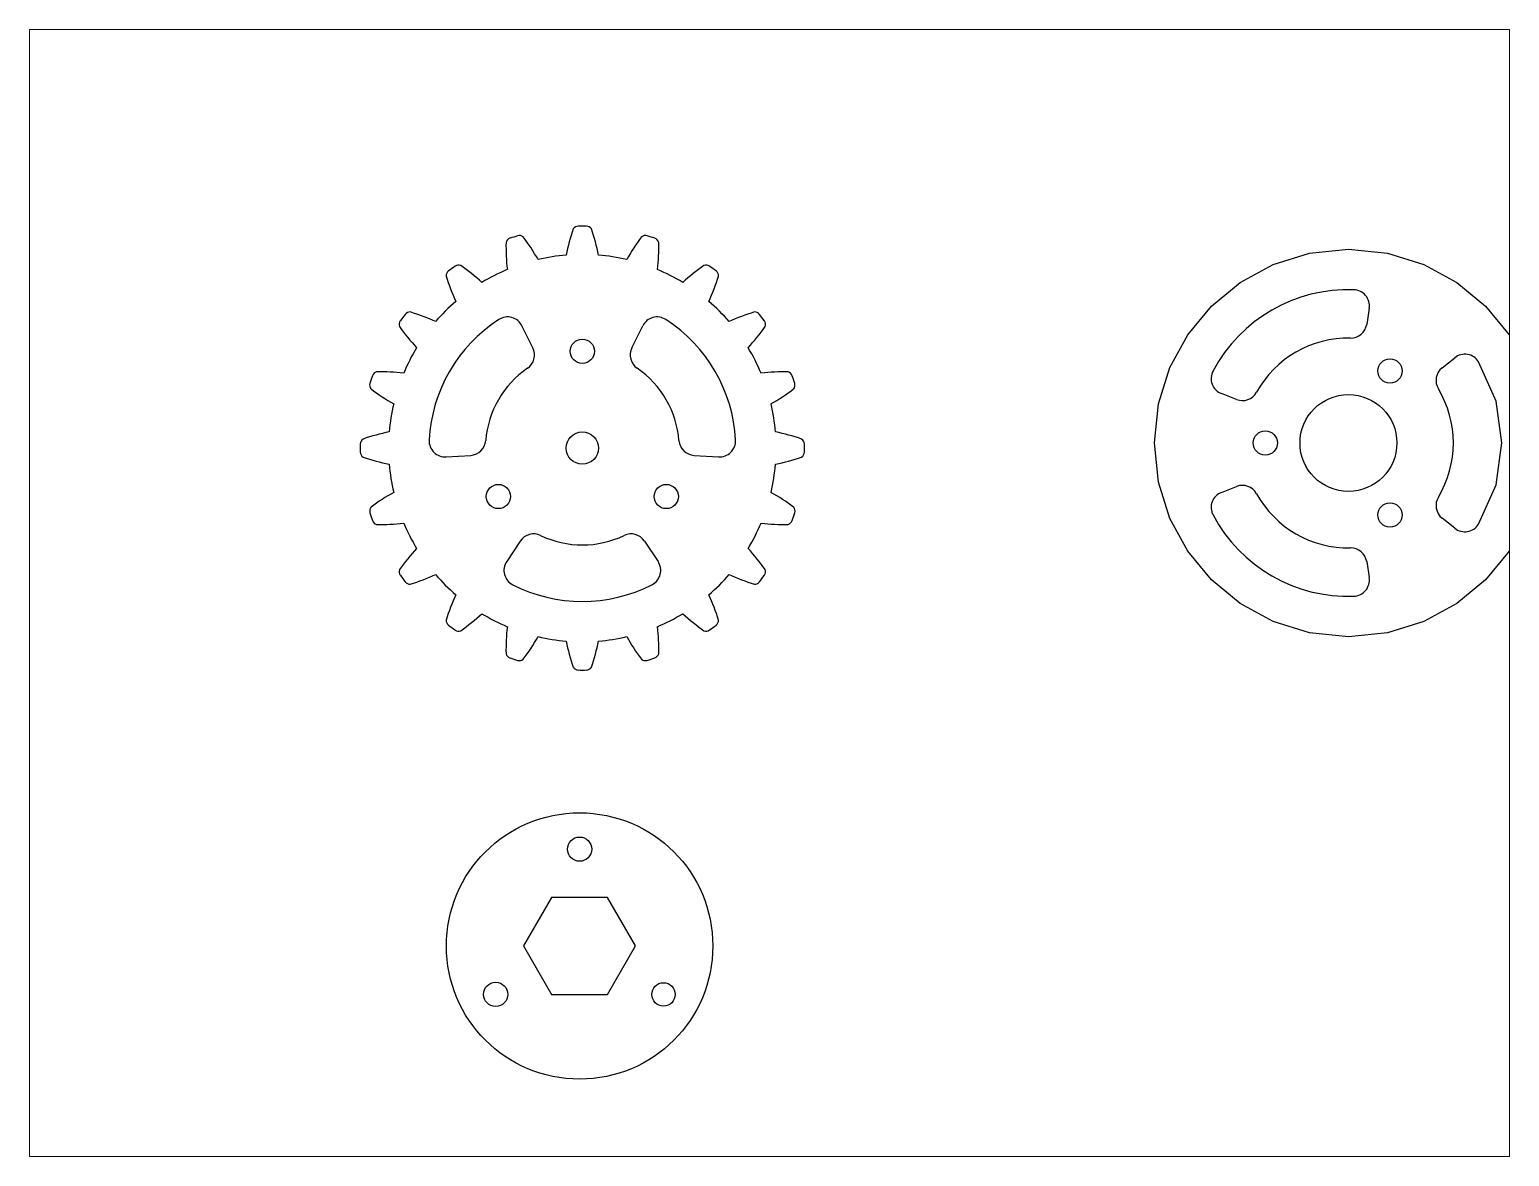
# Paper-space layout 'Layout1' of a CAD drawing. Header units: millimetres. Extents: x 1.05 to 9.45, y 0.8 to 7.2.
# The model-space entities are those that its viewports show. They can reach past a viewport. Long polylines and large blocks are cut down to what shows.
import ezdxf

# ---------------------------------------------------------------- set-up
doc = ezdxf.new("R2010")
doc.units = ezdxf.units.MM
doc.header["$MEASUREMENT"] = 0

# ---------------------------------------------------------------- blocks, each defined once
blk = doc.blocks.new('*U1')
for centre, radius, start, end in [((21.77, -6.54), 24.24, 160.7698, 168.7131), ((-0.48, 1.02), 0.771, 91.7013, 146.03), ((0, -25.71), 27.5, 88.9582, 91.0418), ((0.47, 1.01), 0.78, 34.3008, 87.9679), ((-21.77, -6.54), 24.24, 11.2869, 19.2302)]:
    blk.add_arc(centre, radius, start, end)
blk = doc.blocks.new('*U2')
at = {"color": 0, "linetype": 'ByBlock', "lineweight": -2, "transparency": 16777216}
blk.add_blockref('*U1', (317.44, 236.84), dxfattribs=at)
for p, rotation in [((309.5, 235.58), 17.99999999999997), ((325.39, 235.58), 341.9999999999999), ((302.33, 231.93), 35.99999999999999), ((332.55, 231.93), 324), ((296.64, 226.24), 54), ((338.24, 226.24), 305.9999999999999), ((292.99, 219.07), 72), ((341.89, 219.07), 287.9999999999999), ((291.73, 211.13), 90), ((343.15, 211.13), 269.9999999999999), ((292.99, 203.18), 108), ((341.89, 203.18), 251.9999999999999), ((296.64, 196.02), 126), ((338.24, 196.02), 234), ((302.33, 190.33), 144), ((332.55, 190.33), 216), ((309.5, 186.68), 162.0000000000001), ((325.39, 186.68), 198), ((317.44, 185.42), 180)]:
    blk.add_blockref('*U1', p, dxfattribs=dict(at, rotation=rotation))

msp = doc.modelspace()

# ---------------------------------------------------------------- linework, layer by layer
for p, q in [((178.54754, 63.81943), (178.24095, 61.82701)), ((74.96899, 58.92477), (73.62924, 61.6375)), ((87.24061, 58.92477), (88.58036, 61.6375)), ((187.57419, 56.43846), (189.14639, 57.70018)), ((162.12493, 52.52242), (160.24615, 53.25312)), ((64.25836, 45.40666), (67.27753, 45.60277)), ((94.93207, 45.60277), (97.95124, 45.40666)), ((160.24615, 41.01462), (162.12493, 41.74532)), ((189.14639, 36.56756), (187.57419, 37.82929)), ((73.41335, 34.97524), (71.73392, 32.45861)), ((88.79626, 34.97524), (90.47568, 32.45861)), ((178.24095, 32.44074), (178.54754, 30.44831)), ((96.21448, 23.85898), (96.23805, 23.82366))]:
    msp.add_line(p, q)
msp.add_lwpolyline([(77.29844, -9.19359), (73.83434, -15.19358), (77.29844, -21.19358), (84.22664, -21.19358), (87.69074, -15.19358), (84.22664, -9.19359)], close=True)
for centre, radius in [((175.98002, 47.13387), 24), ((81.1048, 58.50093), 1.5), ((181.13002, 56.05393), 1.5), ((175.98002, 47.13387), 6), ((81.1048, 46.50093), 2), ((165.68002, 47.13387), 1.5), ((70.7125, 40.50093), 1.5), ((91.49711, 40.50093), 1.5), ((181.13002, 38.21381), 1.5), ((80.76254, -15.19358), 16.5), ((80.76254, -3.19358), 1.5), ((70.37024, -21.19358), 1.5), ((91.15485, -21.19358), 1.45)]:
    msp.add_circle(centre, radius)
for centre, radius, start, end in [((81.1048, 46.50093), 24, 94.7801918, 103.2198082), ((81.1048, 46.50093), 24, 76.7801918, 85.2198082), ((81.1048, 46.50093), 24, 112.7801918, 121.2198082), ((81.1048, 46.50093), 24, 58.7801918, 67.2198082), ((175.98002, 47.13387), 19, 88.0084823, 151.9915177), ((176.5708, 64.1236), 2, 351.2521553, 88.0084823), ((81.1048, 46.50093), 24, 130.7801918, 139.2198082), ((81.1048, 46.50093), 24, 40.7801918, 49.2198082), ((81.1048, 46.50093), 19, 123.0398995, 176.9601005), ((71.83601, 60.75187), 2, 26.2835725, 123.0398995), ((90.37359, 60.75187), 2, 56.9601005, 153.7164275), ((81.1048, 46.50093), 19, 3.0398995, 56.9601005), ((176.26421, 62.13118), 2, 268.914411, 351.2521553), ((81.1048, 46.50093), 24, 148.7801918, 157.2198082), ((73.17576, 58.03914), 2, 304.4967832, 26.2835725), ((89.03384, 58.03914), 2, 153.7164275, 235.5032168), ((81.1048, 46.50093), 24, 22.7801918, 31.2198082), ((175.98002, 47.13387), 13, 88.914411, 151.085589), ((190.39818, 56.14037), 2, 31.9915177, 128.7478447), ((175.98002, 47.13387), 19, 328.0084823, 31.9915177), ((81.1048, 46.50093), 12, 124.4967832, 175.5032168), ((81.1048, 46.50093), 12, 4.4967832, 55.5032168), ((160.9711, 55.11711), 2, 151.9915177, 248.7478447), ((188.82598, 54.87864), 2, 128.7478447, 211.085589), ((162.84988, 54.38641), 2, 248.7478447, 331.085589), ((175.98002, 47.13387), 13, 328.914411, 31.085589), ((81.1048, 46.50093), 24, 166.7801918, 175.2198082), ((81.1048, 46.50093), 24, 4.7801918, 13.2198082), ((64.12872, 47.40246), 2, 176.9601005, 273.7164275), ((67.1479, 47.59857), 2, 273.7164275, 355.5032168), ((95.06171, 47.59857), 2, 184.4967832, 266.2835725), ((98.08088, 47.40246), 2, 266.2835725, 3.0398995), ((81.1048, 46.50093), 24, 184.7801918, 193.2198082), ((81.1048, 46.50093), 24, 346.7801918, 355.2198082), ((160.9711, 39.15063), 2, 111.2521553, 208.0084823), ((162.84988, 39.88133), 2, 28.914411, 111.2521553), ((175.98002, 47.13387), 13, 208.914411, 271.085589), ((188.82598, 39.3891), 2, 148.914411, 231.2521553), ((81.1048, 46.50093), 24, 202.7801918, 211.2198082), ((81.1048, 46.50093), 24, 328.7801918, 337.2198082), ((175.98002, 47.13387), 19, 208.0084823, 271.9915177), ((190.39818, 38.12738), 2, 231.2521553, 328.0084823), ((75.07694, 33.86507), 2, 64.4967832, 146.2835725), ((81.1048, 46.50093), 12, 244.4967832, 295.5032168), ((87.13267, 33.86507), 2, 33.7164275, 115.5032168), ((176.26421, 32.13657), 2, 8.7478447, 91.085589), ((73.39751, 31.34844), 2, 146.2835725, 243.0398995), ((88.81209, 31.34844), 2, 296.9601005, 33.7164275), ((81.1048, 46.50093), 24, 220.7801918, 229.2198082), ((81.1048, 46.50093), 19, 243.0398995, 296.9601005), ((81.1048, 46.50093), 24, 310.7801918, 319.2198082), ((176.5708, 30.14414), 2, 271.9915177, 8.7478447), ((81.1048, 46.50093), 24, 238.7801918, 247.2198082), ((81.1048, 46.50093), 24, 292.7801918, 301.2198082), ((81.1048, 46.50093), 24, 256.7801918, 265.2198082), ((81.1048, 46.50093), 24, 274.7801918, 283.2198082)]:
    msp.add_arc(centre, radius, start, end)

# ---------------------------------------------------------------- block references
msp.add_blockref('*U2', (-236.33656, -164.62813))

psp = doc.layouts.get("Layout1")

# ---------------------------------------------------------------- viewports
at = {"layer": '0'}
psp.add_viewport(center=(5.25, 4), size=(8.4, 6.4), view_center_point=(104.28173, 28.54524), view_height=139.6274112, dxfattribs=at)

doc.saveas('drawing.dxf')
